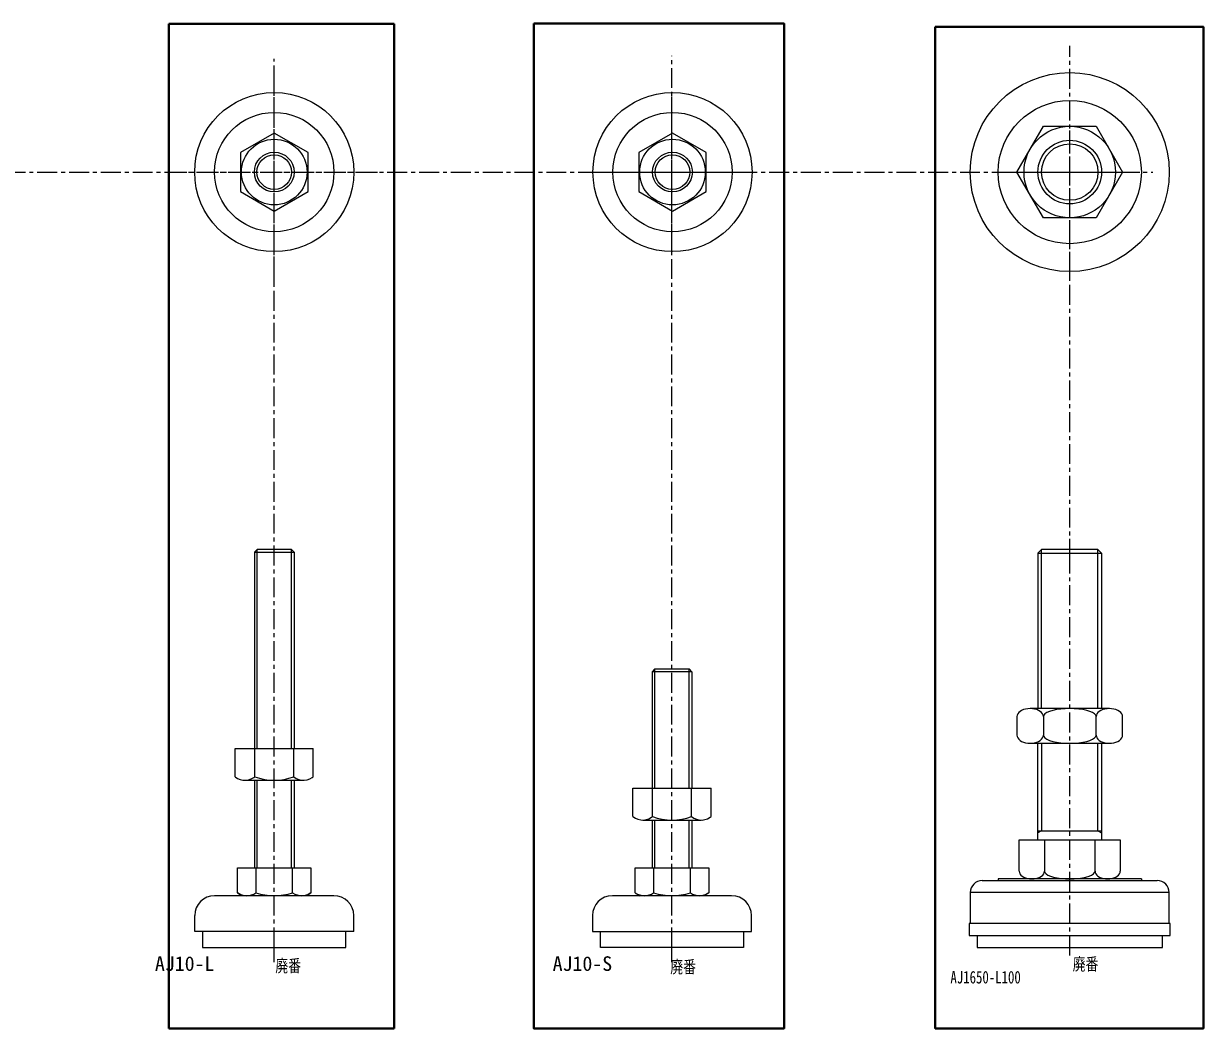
# Model space of a CAD drawing. Units: millimetres on the paper. Extents: x -645 to 466, y -571 to 602.
# Drawn here: x -257.5 to 39.1, y -440.8 to -188.3 of the extents above; entities that cross this region are included whole.
import ezdxf
from ezdxf.enums import TextEntityAlignment as Align

# ---------------------------------------------------------------- set-up
doc = ezdxf.new("R2010")
doc.units = ezdxf.units.MM
doc.linetypes.add('CHAIN1', pattern=[8, 5, -1, 1, -1])
for name, color, linetype, lineweight in [('0-0', 7, 'Continuous', 18), ('0-1', 4, 'Continuous', 18), ('0-E', 134, 'Continuous', 40)]:
    doc.layers.add(name, color=color, linetype=linetype, lineweight=lineweight)
doc.styles.add('ＭＳ ゴシック', font='')
doc.styles.get('ＭＳ ゴシック').set_extended_font_data('MS Gothic')

msp = doc.modelspace()

# ---------------------------------------------------------------- linework, layer by layer
at = {"layer": '0-0'}
for p, q in [((-198.8, -320.5), (-199.5, -321.2)), ((-199.5, -321.2), (-199.5, -370.5)), ((-190.2, -320.5), (-198.8, -320.5)), ((-190.2, -320.5), (-189.5, -321.2)), ((-189.5, -321.2), (-189.5, -370.5)), ((13.5, -321.4), (12.6, -320.5)), ((13.5, -321.4), (13.5, -360.474)), ((-98.8, -350.5), (-99.5, -351.2)), ((-99.5, -351.2), (-99.5, -380.5)), ((-98.8, -350.5), (-90.2, -350.5)), ((-90.2, -350.5), (-89.5, -351.2)), ((-89.5, -351.2), (-89.5, -380.5)), ((15.459, -360.474), (-4.459, -360.474)), ((-7.779, -362.474), (-7.779, -367.174)), ((-1.14, -362.474), (-1.14, -367.174)), ((12.14, -367.174), (12.14, -362.474)), ((18.779, -367.174), (18.779, -362.474)), ((-204.315, -377.596), (-204.315, -370.5)), ((-204.315, -370.5), (-184.685, -370.5)), ((-199.407, -377.596), (-199.407, -370.5)), ((-189.593, -377.596), (-189.593, -370.5)), ((-184.685, -377.596), (-184.685, -370.5)), ((-4.459, -369.174), (15.459, -369.174)), ((-2.5, -393.5), (-2.5, -369.174)), ((13.5, -369.174), (13.5, -393.5)), ((-201.861, -378.5), (-187.139, -378.5)), ((-199.5, -378.5), (-199.5, -400.5)), ((-189.5, -378.5), (-189.5, -400.5)), ((-104.315, -387.596), (-104.315, -380.5)), ((-104.315, -380.5), (-84.685, -380.5)), ((-99.407, -387.596), (-99.407, -380.5)), ((-89.593, -387.596), (-89.593, -380.5)), ((-84.685, -387.596), (-84.685, -380.5)), ((-101.861, -388.5), (-87.139, -388.5)), ((-99.5, -388.5), (-99.5, -400.5)), ((-89.5, -388.5), (-89.5, -400.5)), ((-7.202, -393.5), (18.202, -393.5)), ((-7.202, -401.3), (-7.202, -393.5)), ((-0.851, -393.5), (-0.851, -401.3)), ((11.851, -401.3), (11.851, -393.5)), ((18.202, -393.5), (18.202, -401.3)), ((-199.119, -400.5), (-199.119, -406.785)), ((-189.881, -406.785), (-189.881, -400.5)), ((-99.119, -400.5), (-99.119, -406.785)), ((-89.881, -406.785), (-89.881, -400.5)), ((23.5, -403.3), (23.5, -403.7)), ((-16.5, -403.7), (27.5, -403.7)), ((-179.5, -407.5), (-209.5, -407.5)), ((-202.5, -407.5), (-203.738, -406.785)), ((-79.5, -407.5), (-109.5, -407.5)), ((-103.738, -406.785), (-102.5, -407.5)), ((-19.5, -406.7), (-19.5, -414.5)), ((30.5, -414.5), (30.5, -406.7)), ((-174.5, -416.5), (-174.5, -412.5)), ((-114.5, -412.5), (-114.5, -416.5)), ((-76.5, -416.5), (-76.5, -420.5))]:
    msp.add_line(p, q, dxfattribs=at)
for points in [[(-194.5, -235.459), (-186, -230.551), (-186, -220.736), (-194.5, -215.829), (-203, -220.736), (-203, -230.551)], [(-94.378, -235.459), (-85.878, -230.551), (-85.878, -220.736), (-94.378, -215.829), (-102.878, -220.736), (-102.878, -230.551)], [(-1.14, -214.144), (12.14, -214.144), (18.779, -225.644), (12.14, -237.144), (-1.14, -237.144), (-7.779, -225.644)], [(-19.75, -414.5), (-19.75, -417.5), (30.75, -417.5), (30.75, -414.5)]]:
    msp.add_lwpolyline(points, close=True, dxfattribs=at)
for points in [[(12.6, -320.5), (-1.6, -320.5), (-2.5, -321.4), (-2.5, -360.474)], [(-1.14, -362.474), (-1.19, -362.126), (-1.34, -361.79), (-1.584, -361.474), (-1.916, -361.188), (-2.325, -360.941), (-2.799, -360.741), (-3.324, -360.594), (-3.883, -360.504), (-4.459, -360.474), (-5.036, -360.504), (-5.595, -360.594), (-6.119, -360.741), (-6.593, -360.941), (-7.002, -361.188), (-7.334, -361.474), (-7.579, -361.79), (-7.729, -362.126), (-7.779, -362.474)], [(12.14, -362.474), (12.039, -362.126), (11.739, -361.79), (11.25, -361.474), (10.586, -361.188), (9.768, -360.941), (8.82, -360.741), (7.771, -360.594), (6.653, -360.504), (5.5, -360.474), (4.347, -360.504), (3.229, -360.594), (2.18, -360.741), (1.232, -360.941), (0.414, -361.188), (-0.25, -361.474), (-0.739, -361.79), (-1.039, -362.126), (-1.14, -362.474)], [(18.779, -362.474), (18.729, -362.126), (18.579, -361.79), (18.334, -361.474), (18.002, -361.188), (17.593, -360.941), (17.119, -360.741), (16.595, -360.594), (16.036, -360.504), (15.459, -360.474), (14.883, -360.504), (14.324, -360.594), (13.799, -360.741), (13.325, -360.941), (12.916, -361.188), (12.584, -361.474), (12.34, -361.79), (12.19, -362.126), (12.14, -362.474)], [(-7.779, -367.174), (-7.729, -367.521), (-7.579, -367.858), (-7.334, -368.174), (-7.002, -368.459), (-6.593, -368.706), (-6.119, -368.906), (-5.595, -369.053), (-5.036, -369.143), (-4.459, -369.174), (-3.883, -369.143), (-3.324, -369.053), (-2.799, -368.906), (-2.325, -368.706), (-1.916, -368.459), (-1.584, -368.174), (-1.34, -367.858), (-1.19, -367.521), (-1.14, -367.174), (-1.039, -367.521), (-0.739, -367.858), (-0.25, -368.174), (0.414, -368.459), (1.232, -368.706), (2.18, -368.906), (3.229, -369.053), (4.347, -369.143), (5.5, -369.174), (6.653, -369.143), (7.771, -369.053), (8.82, -368.906), (9.768, -368.706), (10.586, -368.459), (11.25, -368.174), (11.739, -367.858), (12.039, -367.521), (12.14, -367.174), (12.19, -367.521), (12.34, -367.858), (12.584, -368.174)], [(12.584, -368.174), (12.916, -368.459), (13.325, -368.706), (13.799, -368.906), (14.324, -369.053), (14.883, -369.143), (15.459, -369.174), (16.036, -369.143), (16.595, -369.053), (17.119, -368.906), (17.593, -368.706), (18.002, -368.459), (18.334, -368.174), (18.579, -367.858), (18.729, -367.521), (18.779, -367.174)], [(-204.315, -377.596), (-203.715, -378.009), (-203.059, -378.302), (-202.367, -378.465), (-201.659, -378.495), (-200.958, -378.389), (-200.284, -378.151), (-199.658, -377.788), (-199.408, -377.596)], [(-189.592, -377.596), (-188.993, -378.009), (-188.337, -378.302), (-187.645, -378.465), (-186.937, -378.495), (-186.235, -378.389), (-185.561, -378.151), (-184.935, -377.788), (-184.685, -377.596)], [(-104.315, -387.596), (-103.715, -388.009), (-103.059, -388.302), (-102.367, -388.465), (-101.659, -388.495), (-100.958, -388.389), (-100.284, -388.151), (-99.658, -387.788), (-99.408, -387.596)], [(-89.592, -387.596), (-88.993, -388.009), (-88.337, -388.302), (-87.645, -388.465), (-86.937, -388.495), (-86.235, -388.389), (-85.561, -388.151), (-84.935, -387.788), (-84.685, -387.596)], [(-203.738, -406.785), (-203.738, -400.5), (-185.262, -400.5), (-185.262, -406.785), (-186.5, -407.5)], [(-103.738, -406.785), (-103.738, -400.5), (-85.262, -400.5), (-85.262, -406.785), (-86.5, -407.5)], [(23.5, -403.3), (-12.5, -403.3), (-12.5, -403.7)], [(-7.202, -401.3), (-7.153, -401.647), (-7.01, -401.984), (-6.776, -402.3), (-6.459, -402.586), (-6.067, -402.832), (-5.614, -403.032), (-5.112, -403.179), (-4.578, -403.27), (-4.026, -403.3), (-3.475, -403.27), (-2.94, -403.179), (-2.439, -403.032), (-1.985, -402.832), (-1.594, -402.586), (-1.276, -402.3), (-1.042, -401.984), (-0.899, -401.647), (-0.851, -401.3), (-0.851, -401.3), (-0.754, -401.647), (-0.468, -401.984), (0, -402.3), (0.635, -402.586), (1.418, -402.832), (2.325, -403.032), (3.328, -403.179), (4.397, -403.27), (5.5, -403.3), (6.603, -403.27), (7.672, -403.179), (8.675, -403.032), (9.582, -402.832), (10.365, -402.586), (11, -402.3), (11.468, -401.984), (11.754, -401.647), (11.851, -401.3), (11.851, -401.3), (11.899, -401.647)], [(11.899, -401.647), (12.042, -401.984), (12.276, -402.3), (12.594, -402.586), (12.985, -402.832), (13.439, -403.032), (13.94, -403.179), (14.475, -403.27), (15.026, -403.3), (15.578, -403.27), (16.112, -403.179), (16.614, -403.032), (17.067, -402.832), (17.459, -402.586), (17.776, -402.3), (18.01, -401.984), (18.153, -401.647), (18.202, -401.3), (18.202, -401.3)], [(-174.5, -416.5), (-214.5, -416.5), (-214.5, -412.5)], [(-114.5, -416.5), (-74.5, -416.5), (-74.5, -412.5)], [(-212.5, -416.5), (-212.5, -420.5), (-176.5, -420.5), (-176.5, -416.5)], [(-76.5, -420.5), (-112.5, -420.5), (-112.5, -416.5)], [(-17.8, -417.5), (-17.8, -420.5), (28.8, -420.5), (28.8, -417.5)]]:
    msp.add_lwpolyline(points, dxfattribs=at)
for centre, radius in [((5.5, -225.644), 25), ((-194.5, -225.644), 20), ((-94.378, -225.644), 20), ((5.5, -225.644), 18), ((-194.5, -225.644), 15), ((-94.378, -225.644), 15), ((-194.5, -225.644), 8.25), ((-94.378, -225.644), 8.25), ((5.5, -225.644), 7.1), ((-194.5, -225.644), 5), ((-94.378, -225.644), 5)]:
    msp.add_circle(centre, radius, dxfattribs=at)
for centre, radius, start, end in [((-194.5, -364.721), 13.779, 249.13593, 290.86406), ((-94.5, -374.721), 13.779, 249.13593, 290.86406), ((-16.5, -406.7), 3, 90, 180), ((27.5, -406.7), 3, 360, 90), ((-209.5, -412.5), 5, 90, 180), ((-201.428, -403.411), 4.089, 235.61575, 304.38424), ((-194.5, -392.215), 15.286, 252.41204, 287.58795), ((-187.572, -403.411), 4.089, 235.61575, 304.38424), ((-179.5, -412.5), 5, 0, 90), ((-109.5, -412.5), 5, 90, 180), ((-101.428, -403.411), 4.089, 235.61576, 304.38425), ((-94.5, -392.215), 15.286, 252.41205, 287.58796), ((-87.572, -403.411), 4.089, 235.61576, 304.38425), ((-79.5, -412.5), 5, 0, 90)]:
    msp.add_arc(centre, radius, start, end, dxfattribs=at)
at = {"layer": '0-1', "linetype": 'CHAIN1'}
for p, q in [((5.5, -252.693), (5.5, -193.923)), ((-194.5, -253.826), (-194.5, -197.212)), ((-194.5, -420.5), (-194.5, -198.684)), ((-94.5, -420.5), (-94.5, -196.43)), ((-94.5, -245.643), (-94.5, -205.644)), ((5.5, -323), (5.5, -215.224)), ((-590.07, -225.644), (26.398, -225.644)), ((-221.505, -225.644), (-167.275, -225.644)), ((-114.378, -225.644), (-74.622, -225.644)), ((-10.473, -225.644), (23.097, -225.644)), ((5.5, -422.491), (5.5, -317.818)), ((-194.5, -424.185), (-194.5, -416.384)), ((-94.5, -424.185), (-94.5, -416.384))]:
    msp.add_line(p, q, dxfattribs=at)
at = {"layer": '0-1'}
for p, q in [((-199.5, -321.2), (-189.5, -321.2)), ((-198.8, -370.5), (-198.8, -320.5)), ((-190.2, -370.5), (-190.2, -320.5)), ((-2.5, -321.4), (13.5, -321.4)), ((-1.6, -360.474), (-1.6, -320.5)), ((12.6, -360.474), (12.6, -320.5)), ((-89.5, -351.2), (-99.5, -351.2)), ((-98.8, -380.5), (-98.8, -350.5)), ((-90.2, -380.5), (-90.2, -350.5)), ((-1.6, -369.174), (-1.6, -391.2)), ((12.6, -391.2), (12.6, -369.174)), ((-198.8, -400.5), (-198.8, -378.5)), ((-190.2, -400.5), (-190.2, -378.5)), ((-98.8, -400.5), (-98.8, -388.5)), ((-90.2, -400.5), (-90.2, -388.5)), ((-2.5, -391.2), (13.5, -391.2)), ((-1.6, -391.2), (-2.5, -391.72)), ((12.6, -391.2), (13.5, -391.72)), ((30.5, -406.7), (-19.5, -406.7))]:
    msp.add_line(p, q, dxfattribs=at)
for centre, radius in [((5.5, -225.644), 11.5), ((5.5, -225.644), 8), ((-194.5, -225.644), 4.35), ((-94.378, -225.644), 4.35)]:
    msp.add_circle(centre, radius, dxfattribs=at)
at = {"layer": '0-E'}
for p, q in [((-221.005, -440.848), (-221.005, -188.367)), ((-221.005, -188.367), (-164.354, -188.367)), ((-164.354, -188.367), (-164.354, -440.848)), ((-164.354, -440.848), (-221.005, -440.848))]:
    msp.add_line(p, q, dxfattribs=at)
for points in [[(-129.237, -188.332), (-66.313, -188.332), (-66.313, -440.843), (-129.237, -440.843)], [(-28.314, -189.149), (39.104, -189.149), (39.104, -440.843), (-28.314, -440.843)]]:
    msp.add_lwpolyline(points, close=True, dxfattribs=at)

# ---------------------------------------------------------------- texts
at = {"layer": '0-0', "style": 'ＭＳ ゴシック'}
for s, p in [('AJ10-L', (-224.5, -427.5)), ('AJ10-S', (-124.5, -427.5))]:
    msp.add_text(s, height=3.666, dxfattribs=at).set_placement(p, align=Align.BOTTOM_LEFT)
at = {"layer": '0-0', "style": 'ＭＳ ゴシック', "width": 0.75}
msp.add_text('AJ1650-L100', height=3.152, dxfattribs=at).set_placement((-24.5, -430.5), align=Align.BOTTOM_LEFT)
at = {"layer": '0-E', "style": 'ＭＳ ゴシック', "width": 0.75}
for p in [(-194.221, -427.618), (-94.924, -427.901), (6.243, -427.186)]:
    msp.add_text('廃番', height=3.152, dxfattribs=at).set_placement(p, align=Align.BOTTOM_LEFT)

doc.saveas('drawing.dxf')
